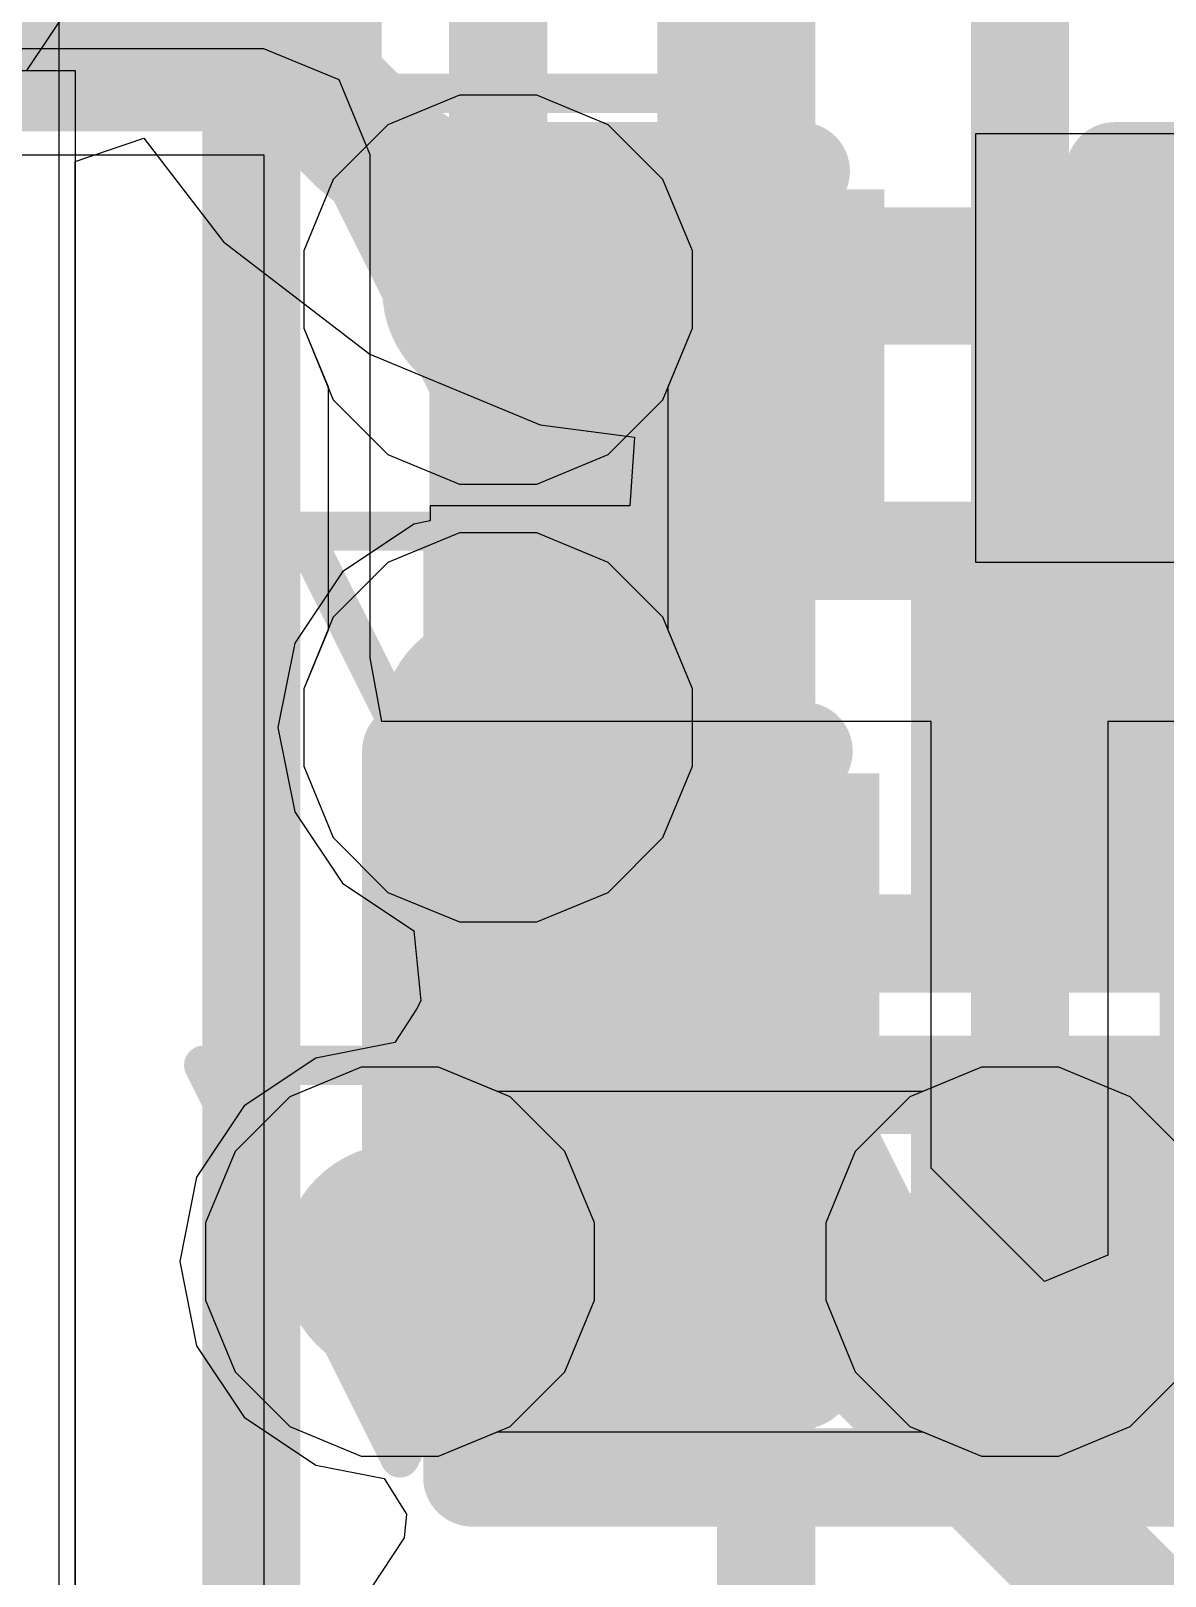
# Model space of a CAD drawing. Header units: inches. Extents: x -6 to 283, y -12 to 154.
# Drawn here: x 16 to 17.468, y -5.842 to -3.843 of the extents above; entities that cross this region are included whole.
import ezdxf

# ---------------------------------------------------------------- set-up
doc = ezdxf.new("R2010")
doc.units = ezdxf.units.IN
for name, color, linetype in [('Bottom Layer', 5, 'Continuous'), ('Bottom Overlay', 54, 'Continuous'), ('Bottom Paste', 16, 'Continuous'), ('Bottom Solder', 6, 'Continuous'), ('Drill Drawing', 1, 'Continuous'), ('GND-1', 16, 'Continuous'), ('GND-2', 90, 'Continuous'), ('GND-3', 216, 'Continuous'), ('PWR-1', 156, 'Continuous'), ('PWR-2', 130, 'Continuous'), ('Signal L1', 76, 'Continuous'), ('Signal L2', 6, 'Continuous'), ('Top Layer', 1, 'Continuous'), ('Top Overlay', 2, 'Continuous'), ('Top Paste', 8, 'Continuous'), ('Top Solder', 216, 'Continuous'), ('Via Holes', 16, 'Continuous')]:
    doc.layers.add(name, color=color, linetype=linetype)

# ---------------------------------------------------------------- blocks, each defined once
blk = doc.blocks.new('R___0201_84')
at = {"layer": 'Top Layer'}
for points in [[(-0.40999791, 0.18499963), (-0.13999845, 0.18499963), (-0.13999845, -0.18499963), (-0.40999791, -0.18499963)], [(0.14000099, 0.18499963), (0.41000045, 0.18499963), (0.41000045, -0.18499963), (0.14000099, -0.18499963)]]:
    blk.add_hatch(color=1, dxfattribs=at).paths.add_polyline_path(points)
at = {"layer": 'Top Paste'}
for points in [[(-0.40999791, 0.18499963), (-0.13999845, 0.18499963), (-0.13999845, -0.18499963), (-0.40999791, -0.18499963)], [(0.14000099, 0.18499963), (0.41000045, 0.18499963), (0.41000045, -0.18499963), (0.14000099, -0.18499963)]]:
    blk.add_hatch(color=8, dxfattribs=at).paths.add_polyline_path(points)
at = {"layer": 'Top Solder'}
for points in [[(-0.46499907, 0.24000079), (-0.08499729, 0.24000079), (-0.08499729, -0.24000079), (-0.46499907, -0.24000079)], [(0.08499983, 0.24000079), (0.46500161, 0.24000079), (0.46500161, -0.24000079), (0.08499983, -0.24000079)]]:
    blk.add_hatch(color=216, dxfattribs=at).paths.add_polyline_path(points)
at = {"layer": 'Top Overlay'}
for points in [[(-0.4826, 0.254, 0.127, 0.127, 0), (0.4826, 0.254, 0.127, 0.127, 0)], [(-0.4826, -0.254, 0.127, 0.127, 0), (-0.4826, 0.254, 0.127, 0.127, 0)], [(0.4826, -0.254, 0.127, 0.127, 0), (0.4826, 0.254, 0.127, 0.127, 0)], [(-0.4826, -0.254, 0.127, 0.127, 0), (0.4826, -0.254, 0.127, 0.127, 0)]]:
    blk.add_lwpolyline(points, format="xyseb", dxfattribs=at)
for points in [[(-0.51435, 0.254, 0.0635, 0.0635, 1), (-0.4508499999999999, 0.254, 0.0635, 0.0635, 1)], [(-0.51435, 0.254, 0.0635, 0.0635, 1), (-0.4508499999999999, 0.254, 0.0635, 0.0635, 1)], [(0.4508499999999999, 0.254, 0.0635, 0.0635, 1), (0.51435, 0.254, 0.0635, 0.0635, 1)], [(0.4508499999999999, 0.254, 0.0635, 0.0635, 1), (0.51435, 0.254, 0.0635, 0.0635, 1)], [(-0.51435, -0.254, 0.0635, 0.0635, 1), (-0.4508499999999999, -0.254, 0.0635, 0.0635, 1)], [(-0.51435, -0.254, 0.0635, 0.0635, 1), (-0.4508499999999999, -0.254, 0.0635, 0.0635, 1)], [(0.4508499999999999, -0.254, 0.0635, 0.0635, 1), (0.51435, -0.254, 0.0635, 0.0635, 1)], [(0.4508499999999999, -0.254, 0.0635, 0.0635, 1), (0.51435, -0.254, 0.0635, 0.0635, 1)]]:
    blk.add_lwpolyline(points, format="xyseb", close=True, dxfattribs=at)
blk = doc.blocks.new('R___0201_85')
at = {"layer": 'Top Layer'}
for points in [[(-0.40999791, 0.18499963), (-0.13999845, 0.18499963), (-0.13999845, -0.18499963), (-0.40999791, -0.18499963)], [(0.14000099, 0.18499963), (0.41000045, 0.18499963), (0.41000045, -0.18499963), (0.14000099, -0.18499963)]]:
    blk.add_hatch(color=1, dxfattribs=at).paths.add_polyline_path(points)
at = {"layer": 'Top Paste'}
for points in [[(-0.40999791, 0.18499963), (-0.13999845, 0.18499963), (-0.13999845, -0.18499963), (-0.40999791, -0.18499963)], [(0.14000099, 0.18499963), (0.41000045, 0.18499963), (0.41000045, -0.18499963), (0.14000099, -0.18499963)]]:
    blk.add_hatch(color=8, dxfattribs=at).paths.add_polyline_path(points)
at = {"layer": 'Top Solder'}
for points in [[(-0.46499907, 0.24000079), (-0.08499729, 0.24000079), (-0.08499729, -0.24000079), (-0.46499907, -0.24000079)], [(0.08499983, 0.24000079), (0.46500161, 0.24000079), (0.46500161, -0.24000079), (0.08499983, -0.24000079)]]:
    blk.add_hatch(color=216, dxfattribs=at).paths.add_polyline_path(points)
at = {"layer": 'Top Overlay'}
for points in [[(-0.4826, 0.254, 0.127, 0.127, 0), (0.4826, 0.254, 0.127, 0.127, 0)], [(-0.4826, -0.254, 0.127, 0.127, 0), (-0.4826, 0.254, 0.127, 0.127, 0)], [(0.4826, -0.254, 0.127, 0.127, 0), (0.4826, 0.254, 0.127, 0.127, 0)], [(-0.4826, -0.254, 0.127, 0.127, 0), (0.4826, -0.254, 0.127, 0.127, 0)]]:
    blk.add_lwpolyline(points, format="xyseb", dxfattribs=at)
for points in [[(-0.51435, 0.254, 0.0635, 0.0635, 1), (-0.4508499999999999, 0.254, 0.0635, 0.0635, 1)], [(-0.51435, 0.254, 0.0635, 0.0635, 1), (-0.4508499999999999, 0.254, 0.0635, 0.0635, 1)], [(0.4508499999999999, 0.254, 0.0635, 0.0635, 1), (0.51435, 0.254, 0.0635, 0.0635, 1)], [(0.4508499999999999, 0.254, 0.0635, 0.0635, 1), (0.51435, 0.254, 0.0635, 0.0635, 1)], [(-0.51435, -0.254, 0.0635, 0.0635, 1), (-0.4508499999999999, -0.254, 0.0635, 0.0635, 1)], [(-0.51435, -0.254, 0.0635, 0.0635, 1), (-0.4508499999999999, -0.254, 0.0635, 0.0635, 1)], [(0.4508499999999999, -0.254, 0.0635, 0.0635, 1), (0.51435, -0.254, 0.0635, 0.0635, 1)], [(0.4508499999999999, -0.254, 0.0635, 0.0635, 1), (0.51435, -0.254, 0.0635, 0.0635, 1)]]:
    blk.add_lwpolyline(points, format="xyseb", close=True, dxfattribs=at)
blk = doc.blocks.new('CAP_0201_B_233')
at = {"layer": 'Bottom Layer'}
for points in [[(-0.44999656, 0.1499997), (-0.14999716, 0.1499997), (-0.14999716, -0.1499997), (-0.44999656, -0.1499997)], [(0.14999716, 0.1499997), (0.44999656, 0.1499997), (0.44999656, -0.1499997), (0.14999716, -0.1499997)]]:
    blk.add_hatch(color=5, dxfattribs=at).paths.add_polyline_path(points)
at = {"layer": 'Bottom Paste'}
for points in [[(-0.44999656, 0.1499997), (-0.14999716, 0.1499997), (-0.14999716, -0.1499997), (-0.44999656, -0.1499997)], [(0.14999716, 0.1499997), (0.44999656, 0.1499997), (0.44999656, -0.1499997), (0.14999716, -0.1499997)]]:
    blk.add_hatch(color=16, dxfattribs=at).paths.add_polyline_path(points)
at = {"layer": 'Bottom Solder'}
for points in [[(-0.50499772, 0.20500086), (-0.094996, 0.20500086), (-0.094996, -0.20500086), (-0.50499772, -0.20500086)], [(0.094996, 0.20500086), (0.50499772, 0.20500086), (0.50499772, -0.20500086), (0.094996, -0.20500086)]]:
    blk.add_hatch(color=6, dxfattribs=at).paths.add_polyline_path(points)
at = {"layer": 'Bottom Overlay'}
for points in [[(-0.5334, 0.2286, 0.127, 0.127, 0), (-0.2032, 0.2286, 0.127, 0.127, 0)], [(-0.5334, -0.2286, 0.127, 0.127, 0), (-0.5334, 0.2286, 0.127, 0.127, 0)], [(0.2032, 0.2286, 0.127, 0.127, 0), (0.5334, 0.2286, 0.127, 0.127, 0)], [(0.5334, -0.2286, 0.127, 0.127, 0), (0.5334, 0.2286, 0.127, 0.127, 0)], [(-0.5334, -0.2286, 0.127, 0.127, 0), (-0.2032, -0.2286, 0.127, 0.127, 0)], [(0.2032, -0.2286, 0.127, 0.127, 0), (0.5334, -0.2286, 0.127, 0.127, 0)]]:
    blk.add_lwpolyline(points, format="xyseb", dxfattribs=at)
for points in [[(-0.5651499999999999, 0.2286, 0.0635, 0.0635, 1), (-0.5016499999999999, 0.2286, 0.0635, 0.0635, 1)], [(-0.5651499999999999, 0.2286, 0.0635, 0.0635, 1), (-0.5016499999999999, 0.2286, 0.0635, 0.0635, 1)], [(-0.23495, 0.2286, 0.0635, 0.0635, 1), (-0.17145, 0.2286, 0.0635, 0.0635, 1)], [(0.17145, 0.2286, 0.0635, 0.0635, 1), (0.23495, 0.2286, 0.0635, 0.0635, 1)], [(0.5016499999999999, 0.2286, 0.0635, 0.0635, 1), (0.5651499999999999, 0.2286, 0.0635, 0.0635, 1)], [(0.5016499999999999, 0.2286, 0.0635, 0.0635, 1), (0.5651499999999999, 0.2286, 0.0635, 0.0635, 1)], [(-0.5651499999999999, -0.2286, 0.0635, 0.0635, 1), (-0.5016499999999999, -0.2286, 0.0635, 0.0635, 1)], [(-0.5651499999999999, -0.2286, 0.0635, 0.0635, 1), (-0.5016499999999999, -0.2286, 0.0635, 0.0635, 1)], [(-0.23495, -0.2286, 0.0635, 0.0635, 1), (-0.17145, -0.2286, 0.0635, 0.0635, 1)], [(0.17145, -0.2286, 0.0635, 0.0635, 1), (0.23495, -0.2286, 0.0635, 0.0635, 1)], [(0.5016499999999999, -0.2286, 0.0635, 0.0635, 1), (0.5651499999999999, -0.2286, 0.0635, 0.0635, 1)], [(0.5016499999999999, -0.2286, 0.0635, 0.0635, 1), (0.5651499999999999, -0.2286, 0.0635, 0.0635, 1)]]:
    blk.add_lwpolyline(points, format="xyseb", close=True, dxfattribs=at)
blk = doc.blocks.new('C___0402_B_403')
at = {"layer": 'Bottom Layer'}
for points in [[(-0.2413, 0.3175), (-0.2412999999999999, -0.3175), (-0.6985, -0.3175), (-0.6985, 0.3175)], [(0.6985, 0.3175), (0.6985, -0.3175), (0.2413, -0.3175), (0.2412999999999999, 0.3175)]]:
    blk.add_hatch(color=5, dxfattribs=at).paths.add_polyline_path(points)
at = {"layer": 'Bottom Paste'}
for points in [[(-0.2413, 0.3175), (-0.2412999999999999, -0.3175), (-0.6985, -0.3175), (-0.6985, 0.3175)], [(0.6985, 0.3175), (0.6985, -0.3175), (0.2413, -0.3175), (0.2412999999999999, 0.3175)]]:
    blk.add_hatch(color=16, dxfattribs=at).paths.add_polyline_path(points)
at = {"layer": 'Bottom Solder'}
for points in [[(-0.18130012, 0.37749988), (-0.18130012, -0.37749988), (-0.7584998799999999, -0.37749988), (-0.7584998799999999, 0.37749988)], [(0.7584998799999999, 0.37749988), (0.7584998799999999, -0.37749988), (0.18130012, -0.37749988), (0.18130012, 0.37749988)]]:
    blk.add_hatch(color=6, dxfattribs=at).paths.add_polyline_path(points)
at = {"layer": 'Bottom Overlay'}
for points in [[(-0.27940254, 0.40640254, 0.127, 0.127, 0), (-0.7874, 0.4064, 0.127, 0.127, 0)], [(-0.7874, 0.4064, 0.127, 0.127, 0), (-0.7874, -0.4064, 0.127, 0.127, 0)], [(0.27940254, 0.40640254, 0.127, 0.127, 0), (0.7874, 0.4064, 0.127, 0.127, 0)], [(0.7874, 0.4064, 0.127, 0.127, 0), (0.7874, -0.4064, 0.127, 0.127, 0)], [(-0.7874, -0.4064, 0.127, 0.127, 0), (-0.27940254, -0.40640254, 0.127, 0.127, 0)], [(0.7874, -0.4064, 0.127, 0.127, 0), (0.27940254, -0.40640254, 0.127, 0.127, 0)]]:
    blk.add_lwpolyline(points, format="xyseb", dxfattribs=at)
for points in [[(-0.8191499999999999, 0.4064, 0.0635, 0.0635, 1), (-0.7556499999999999, 0.4064, 0.0635, 0.0635, 1)], [(-0.8191499999999999, 0.4064, 0.0635, 0.0635, 1), (-0.7556499999999999, 0.4064, 0.0635, 0.0635, 1)], [(-0.31115254, 0.40640254, 0.0635, 0.0635, 1), (-0.24765254, 0.40640254, 0.0635, 0.0635, 1)], [(0.24765254, 0.40640254, 0.0635, 0.0635, 1), (0.31115254, 0.40640254, 0.0635, 0.0635, 1)], [(0.7556499999999999, 0.4064, 0.0635, 0.0635, 1), (0.8191499999999999, 0.4064, 0.0635, 0.0635, 1)], [(0.7556499999999999, 0.4064, 0.0635, 0.0635, 1), (0.8191499999999999, 0.4064, 0.0635, 0.0635, 1)], [(-0.8191499999999999, -0.4064, 0.0635, 0.0635, 1), (-0.7556499999999999, -0.4064, 0.0635, 0.0635, 1)], [(-0.8191499999999999, -0.4064, 0.0635, 0.0635, 1), (-0.7556499999999999, -0.4064, 0.0635, 0.0635, 1)], [(-0.31115254, -0.40640254, 0.0635, 0.0635, 1), (-0.24765254, -0.40640254, 0.0635, 0.0635, 1)], [(0.24765254, -0.40640254, 0.0635, 0.0635, 1), (0.31115254, -0.40640254, 0.0635, 0.0635, 1)], [(0.7556499999999999, -0.4064, 0.0635, 0.0635, 1), (0.8191499999999999, -0.4064, 0.0635, 0.0635, 1)], [(0.7556499999999999, -0.4064, 0.0635, 0.0635, 1), (0.8191499999999999, -0.4064, 0.0635, 0.0635, 1)]]:
    blk.add_lwpolyline(points, format="xyseb", close=True, dxfattribs=at)
blk = doc.blocks.new('C___0402_B_466')
at = {"layer": 'Bottom Layer'}
blk.add_hatch(color=5, dxfattribs=at).paths.add_polyline_path([(0.6985, 0.3175), (0.6985, -0.3175), (0.2413, -0.3175), (0.2412999999999999, 0.3175)])
at = {"layer": 'Bottom Paste'}
blk.add_hatch(color=16, dxfattribs=at).paths.add_polyline_path([(0.6985, 0.3175), (0.6985, -0.3175), (0.2413, -0.3175), (0.2412999999999999, 0.3175)])
at = {"layer": 'Bottom Solder'}
for points in [[(-0.18130012, 0.37749988), (-0.18130012, -0.37749988), (-0.7584998799999999, -0.37749988), (-0.7584998799999999, 0.37749988)], [(0.7584998799999999, 0.37749988), (0.7584998799999999, -0.37749988), (0.18130012, -0.37749988), (0.18130012, 0.37749988)]]:
    blk.add_hatch(color=6, dxfattribs=at).paths.add_polyline_path(points)
at = {"layer": 'Bottom Overlay'}
for points in [[(0.7874, 0.4064, 0.127, 0.127, 0), (0.2794, 0.4064, 0.127, 0.127, 0)], [(0.7874, 0.4064, 0.127, 0.127, 0), (0.7874, -0.4064, 0.127, 0.127, 0)], [(0.7874, -0.4064, 0.127, 0.127, 0), (0.2794, -0.4064, 0.127, 0.127, 0)]]:
    blk.add_lwpolyline(points, format="xyseb", dxfattribs=at)
for points in [[(0.24765, 0.4064, 0.0635, 0.0635, 1), (0.31115, 0.4064, 0.0635, 0.0635, 1)], [(0.7556499999999999, 0.4064, 0.0635, 0.0635, 1), (0.8191499999999999, 0.4064, 0.0635, 0.0635, 1)], [(0.7556499999999999, 0.4064, 0.0635, 0.0635, 1), (0.8191499999999999, 0.4064, 0.0635, 0.0635, 1)], [(0.24765, -0.4064, 0.0635, 0.0635, 1), (0.31115, -0.4064, 0.0635, 0.0635, 1)], [(0.7556499999999999, -0.4064, 0.0635, 0.0635, 1), (0.8191499999999999, -0.4064, 0.0635, 0.0635, 1)], [(0.7556499999999999, -0.4064, 0.0635, 0.0635, 1), (0.8191499999999999, -0.4064, 0.0635, 0.0635, 1)]]:
    blk.add_lwpolyline(points, format="xyseb", close=True, dxfattribs=at)

msp = doc.modelspace()

# ---------------------------------------------------------------- hatches: boundary and pattern name
at = {"layer": 'GND-1'}
h = msp.add_hatch(color=16, dxfattribs=at)
edge = h.paths.add_edge_path()
edge.add_arc((16.60504934, -4.74451426), 0.1499997, 0, 360)
h = msp.add_hatch(color=16, dxfattribs=at)
edge = h.paths.add_edge_path()
edge.add_arc((16.47804934, -5.4354349), 0.1499997, 0, 360)
at = {"layer": 'GND-2'}
h = msp.add_hatch(color=90, dxfattribs=at)
edge = h.paths.add_edge_path()
edge.add_arc((16.60504934, -4.177992659999999), 0.1499997, 0, 360)
h = msp.add_hatch(color=90, dxfattribs=at)
edge = h.paths.add_edge_path()
edge.add_arc((17.28054202, -5.4354349), 0.1499997, 0, 360)
at = {"layer": 'GND-3'}
h = msp.add_hatch(color=216, dxfattribs=at)
edge = h.paths.add_edge_path()
edge.add_arc((16.60504934, -4.177992659999999), 0.1499997, 0, 360)
h = msp.add_hatch(color=216, dxfattribs=at)
edge = h.paths.add_edge_path()
edge.add_arc((17.28054202, -5.4354349), 0.1499997, 0, 360)
at = {"layer": 'PWR-1'}
h = msp.add_hatch(color=156, dxfattribs=at)
edge = h.paths.add_edge_path()
edge.add_arc((16.60504934, -4.177992659999999), 0.1499997, 0, 360)
h = msp.add_hatch(color=156, dxfattribs=at)
edge = h.paths.add_edge_path()
edge.add_arc((17.28054202, -5.4354349), 0.1499997, 0, 360)
at = {"layer": 'PWR-2'}
h = msp.add_hatch(color=130, dxfattribs=at)
edge = h.paths.add_edge_path()
edge.add_arc((16.60504934, -4.177992659999999), 0.1499997, 0, 360)
h = msp.add_hatch(color=130, dxfattribs=at)
edge = h.paths.add_edge_path()
edge.add_arc((17.28054202, -5.4354349), 0.1499997, 0, 360)
at = {"layer": 'Signal L1'}
h = msp.add_hatch(color=76, dxfattribs=at)
edge = h.paths.add_edge_path()
edge.add_arc((16.60504934, -4.177992659999999), 0.1499997, 0, 360)
h = msp.add_hatch(color=76, dxfattribs=at)
edge = h.paths.add_edge_path()
edge.add_arc((16.60504934, -4.74451426), 0.1499997, 0, 360)
h = msp.add_hatch(color=76, dxfattribs=at)
edge = h.paths.add_edge_path()
edge.add_arc((16.47804934, -5.4354349), 0.1499997, 0, 360)
h = msp.add_hatch(color=76, dxfattribs=at)
edge = h.paths.add_edge_path()
edge.add_arc((17.28054202, -5.4354349), 0.1499997, 0, 360)
at = {"layer": 'Signal L2'}
h = msp.add_hatch(color=6, dxfattribs=at)
edge = h.paths.add_edge_path()
edge.add_arc((16.60504934, -4.177992659999999), 0.1499997, 0, 360)
h = msp.add_hatch(color=6, dxfattribs=at)
edge = h.paths.add_edge_path()
edge.add_arc((17.28054202, -5.4354349), 0.1499997, 0, 360)
at = {"layer": 'Top Layer'}
h = msp.add_hatch(color=1, dxfattribs=at)
edge = h.paths.add_edge_path()
edge.add_arc((16.60504934, -4.74451426), 0.1499997, 0, 360)
h = msp.add_hatch(color=1, dxfattribs=at)
edge = h.paths.add_edge_path()
edge.add_arc((16.47804934, -5.4354349), 0.1499997, 0, 360)
at = {"layer": 'Via Holes'}
h = msp.add_hatch(color=7, dxfattribs=at)
edge = h.paths.add_edge_path()
edge.add_arc((16.60504934, -4.177992659999999), 0.07499858, 0, 360)
h = msp.add_hatch(color=7, dxfattribs=at)
edge = h.paths.add_edge_path()
edge.add_arc((16.60504934, -4.74451426), 0.07499858, 0, 360)
h = msp.add_hatch(color=7, dxfattribs=at)
edge = h.paths.add_edge_path()
edge.add_arc((16.47804934, -5.4354349), 0.07499858, 0, 360)
h = msp.add_hatch(color=7, dxfattribs=at)
edge = h.paths.add_edge_path()
edge.add_arc((17.28054202, -5.4354349), 0.07499858, 0, 360)

# ---------------------------------------------------------------- linework, layer by layer
at = {"layer": 'Bottom Layer'}
for p, q in [((16.3019486, -3.86638546), (15.37965174, -3.86638546)), ((16.39915186, -3.906647), (16.3019486, -3.86638546)), ((16.4394134, -4.003850259999999), (16.39915186, -3.906647)), ((17.70731028, -3.97649954), (17.22304658, -3.97649954)), ((17.22304658, -3.97649954), (17.22304658, -4.530498939999999)), ((15.24218694, -4.003850259999999), (16.3019486, -4.003850259999999)), ((16.3019486, -4.003850259999999), (16.3019486, -6.24512848)), ((16.4394134, -4.6542198), (16.4394134, -4.003850259999999)), ((17.22304658, -4.530498939999999), (17.48438464, -4.530498939999999)), ((16.45435368, -4.7369349), (16.4394134, -4.6542198)), ((17.16555114, -4.7369349), (16.45435368, -4.7369349)), ((17.16555114, -5.314627419999999), (17.16555114, -4.7369349)), ((17.52204268, -4.7369349), (17.39415114, -4.7369349)), ((17.39415114, -4.7369349), (17.39415114, -5.42707068)), ((17.3120177, -5.46109144), (17.16555114, -5.314627419999999)), ((17.39415114, -5.42707068), (17.3120177, -5.46109144))]:
    msp.add_line(p, q, dxfattribs=at)
for points in [[(16.90005256, -4.253499239999999, 0.1778, 0.1778, 0), (16.90005256, -3.5274504, 0.1778, 0.1778, 0)], [(17.50004628, -4.253499239999999, 0.1778, 0.1778, 0), (17.56114598, -4.31459894, 0.1778, 0.1778, 0)], [(16.80995114, -5.2703349, 0.1778, 0.1778, 0), (16.80995114, -5.181434899999999, 0.1778, 0.1778, 0)], [(16.80995114, -5.2703349, 0.1778, 0.1778, 0), (17.60052106, -6.06090482, 0.1778, 0.1778, 0)]]:
    msp.add_lwpolyline(points, format="xyseb", dxfattribs=at)
for points in [[(16.85560256, -4.253499239999999, 0.08889999999999999, 0.08889999999999999, 1), (16.94450256, -4.253499239999999, 0.08889999999999999, 0.08889999999999999, 1)], [(17.45559628, -4.253499239999999, 0.08889999999999999, 0.08889999999999999, 1), (17.54449628, -4.253499239999999, 0.08889999999999999, 0.08889999999999999, 1)], [(16.76550114, -5.181434899999999, 0.08889999999999999, 0.08889999999999999, 1), (16.85440114, -5.181434899999999, 0.08889999999999999, 0.08889999999999999, 1)], [(16.76550114, -5.2703349, 0.08889999999999999, 0.08889999999999999, 1), (16.85440114, -5.2703349, 0.08889999999999999, 0.08889999999999999, 1)], [(16.76550114, -5.2703349, 0.08889999999999999, 0.08889999999999999, 1), (16.85440114, -5.2703349, 0.08889999999999999, 0.08889999999999999, 1)]]:
    msp.add_lwpolyline(points, format="xyseb", close=True, dxfattribs=at)
at = {"layer": 'Drill Drawing'}
for points in [[(16.35104934, -3.92399266, 0.0508, 0.0508, 0), (16.85904934, -3.92399266, 0.0508, 0.0508, 0)], [(16.35104934, -3.92399266, 0.0508, 0.0508, 0), (16.60504934, -4.43199266, 0.0508, 0.0508, 0)], [(16.60504934, -4.43199266, 0.0508, 0.0508, 0), (16.85904934, -3.92399266, 0.0508, 0.0508, 0)], [(17.47412304, -4.20747444, 0.0508, 0.0508, 0), (17.98212304, -4.20747444, 0.0508, 0.0508, 0)], [(17.47412304, -4.20747444, 0.0508, 0.0508, 0), (17.72812304, -4.715474439999999, 0.0508, 0.0508, 0)], [(16.35104934, -4.490514259999999, 0.0508, 0.0508, 0), (16.85904934, -4.490514259999999, 0.0508, 0.0508, 0)], [(16.35104934, -4.490514259999999, 0.0508, 0.0508, 0), (16.60504934, -4.998514259999999, 0.0508, 0.0508, 0)], [(16.60504934, -4.998514259999999, 0.0508, 0.0508, 0), (16.85904934, -4.490514259999999, 0.0508, 0.0508, 0)], [(16.22404934, -5.181434899999999, 0.0508, 0.0508, 0), (16.73204934, -5.181434899999999, 0.0508, 0.0508, 0)], [(16.22404934, -5.181434899999999, 0.0508, 0.0508, 0), (16.47804934, -5.6894349, 0.0508, 0.0508, 0)], [(16.47804934, -5.6894349, 0.0508, 0.0508, 0), (16.73204934, -5.181434899999999, 0.0508, 0.0508, 0)], [(17.02654202, -5.181434899999999, 0.0508, 0.0508, 0), (17.53454202, -5.181434899999999, 0.0508, 0.0508, 0)], [(17.02654202, -5.181434899999999, 0.0508, 0.0508, 0), (17.28054202, -5.6894349, 0.0508, 0.0508, 0)], [(17.28054202, -5.6894349, 0.0508, 0.0508, 0), (17.53454202, -5.181434899999999, 0.0508, 0.0508, 0)]]:
    msp.add_lwpolyline(points, format="xyseb", dxfattribs=at)
for points in [[(16.33834934, -3.92399266, 0.0254, 0.0254, 1), (16.36374934, -3.92399266, 0.0254, 0.0254, 1)], [(16.33834934, -3.92399266, 0.0254, 0.0254, 1), (16.36374934, -3.92399266, 0.0254, 0.0254, 1)], [(16.84634934, -3.92399266, 0.0254, 0.0254, 1), (16.87174934, -3.92399266, 0.0254, 0.0254, 1)], [(16.84634934, -3.92399266, 0.0254, 0.0254, 1), (16.87174934, -3.92399266, 0.0254, 0.0254, 1)], [(17.46142304, -4.20747444, 0.0254, 0.0254, 1), (17.48682304, -4.20747444, 0.0254, 0.0254, 1)], [(17.46142304, -4.20747444, 0.0254, 0.0254, 1), (17.48682304, -4.20747444, 0.0254, 0.0254, 1)], [(16.59234934, -4.43199266, 0.0254, 0.0254, 1), (16.61774934, -4.43199266, 0.0254, 0.0254, 1)], [(16.59234934, -4.43199266, 0.0254, 0.0254, 1), (16.61774934, -4.43199266, 0.0254, 0.0254, 1)], [(16.33834934, -4.490514259999999, 0.0254, 0.0254, 1), (16.36374934, -4.490514259999999, 0.0254, 0.0254, 1)], [(16.33834934, -4.490514259999999, 0.0254, 0.0254, 1), (16.36374934, -4.490514259999999, 0.0254, 0.0254, 1)], [(16.84634934, -4.490514259999999, 0.0254, 0.0254, 1), (16.87174934, -4.490514259999999, 0.0254, 0.0254, 1)], [(16.84634934, -4.490514259999999, 0.0254, 0.0254, 1), (16.87174934, -4.490514259999999, 0.0254, 0.0254, 1)], [(16.59234934, -4.998514259999999, 0.0254, 0.0254, 1), (16.61774934, -4.998514259999999, 0.0254, 0.0254, 1)], [(16.59234934, -4.998514259999999, 0.0254, 0.0254, 1), (16.61774934, -4.998514259999999, 0.0254, 0.0254, 1)], [(16.21134934, -5.181434899999999, 0.0254, 0.0254, 1), (16.23674934, -5.181434899999999, 0.0254, 0.0254, 1)], [(16.21134934, -5.181434899999999, 0.0254, 0.0254, 1), (16.23674934, -5.181434899999999, 0.0254, 0.0254, 1)], [(16.71934934, -5.181434899999999, 0.0254, 0.0254, 1), (16.74474934, -5.181434899999999, 0.0254, 0.0254, 1)], [(16.71934934, -5.181434899999999, 0.0254, 0.0254, 1), (16.74474934, -5.181434899999999, 0.0254, 0.0254, 1)], [(17.01384202, -5.181434899999999, 0.0254, 0.0254, 1), (17.03924202, -5.181434899999999, 0.0254, 0.0254, 1)], [(17.01384202, -5.181434899999999, 0.0254, 0.0254, 1), (17.03924202, -5.181434899999999, 0.0254, 0.0254, 1)], [(16.46534934, -5.6894349, 0.0254, 0.0254, 1), (16.49074934, -5.6894349, 0.0254, 0.0254, 1)], [(16.46534934, -5.6894349, 0.0254, 0.0254, 1), (16.49074934, -5.6894349, 0.0254, 0.0254, 1)], [(17.26784202, -5.6894349, 0.0254, 0.0254, 1), (17.29324202, -5.6894349, 0.0254, 0.0254, 1)], [(17.26784202, -5.6894349, 0.0254, 0.0254, 1), (17.29324202, -5.6894349, 0.0254, 0.0254, 1)]]:
    msp.add_lwpolyline(points, format="xyseb", close=True, dxfattribs=at)
at = {"layer": 'GND-1'}
for p, q in [((16.55500372, -4.49291456), (16.46252994, -4.53121776)), ((16.65509496, -4.49291456), (16.55500372, -4.49291456)), ((16.74756874, -4.53121776), (16.65509496, -4.49291456)), ((16.46252994, -4.53121776), (16.39175284, -4.60199486)), ((16.81834584, -4.60199486), (16.74756874, -4.53121776)), ((16.39175284, -4.60199486), (16.35344964, -4.69446864)), ((16.85664904, -4.69446864), (16.81834584, -4.60199486)), ((16.35344964, -4.69446864), (16.35344964, -4.79455988)), ((16.85664904, -4.79455988), (16.85664904, -4.69446864)), ((16.35344964, -4.79455988), (16.39175284, -4.887033659999999)), ((16.81834584, -4.887033659999999), (16.85664904, -4.79455988)), ((16.39175284, -4.887033659999999), (16.46252994, -4.95781076)), ((16.74756874, -4.95781076), (16.81834584, -4.887033659999999)), ((16.46252994, -4.95781076), (16.55500372, -4.99611396)), ((16.65509496, -4.99611396), (16.74756874, -4.95781076)), ((16.55500372, -4.99611396), (16.65509496, -4.99611396)), ((16.42800372, -5.1838352), (16.33552994, -5.2221384)), ((16.52809496, -5.1838352), (16.42800372, -5.1838352)), ((16.62056874, -5.2221384), (16.52809496, -5.1838352)), ((16.33552994, -5.2221384), (16.26475284, -5.292915499999999)), ((16.69134584, -5.292915499999999), (16.62056874, -5.2221384)), ((16.26475284, -5.292915499999999), (16.22644964, -5.385389279999999)), ((16.72964904, -5.385389279999999), (16.69134584, -5.292915499999999)), ((16.22644964, -5.385389279999999), (16.22644964, -5.48548052)), ((16.72964904, -5.48548052), (16.72964904, -5.385389279999999)), ((16.22644964, -5.48548052), (16.26475284, -5.5779543)), ((16.69134584, -5.5779543), (16.72964904, -5.48548052)), ((16.26475284, -5.5779543), (16.33552994, -5.6487314)), ((16.62056874, -5.6487314), (16.69134584, -5.5779543)), ((16.33552994, -5.6487314), (16.42800372, -5.6870346)), ((16.52809496, -5.6870346), (16.62056874, -5.6487314)), ((16.42800372, -5.6870346), (16.52809496, -5.6870346))]:
    msp.add_line(p, q, dxfattribs=at)
at = {"layer": 'GND-2'}
for p, q in [((16.55500372, -3.92639296), (16.46252994, -3.964696159999999)), ((16.65509496, -3.92639296), (16.55500372, -3.92639296)), ((16.74756874, -3.964696159999999), (16.65509496, -3.92639296)), ((16.46252994, -3.964696159999999), (16.39175284, -4.03547326)), ((16.81834584, -4.03547326), (16.74756874, -3.964696159999999)), ((16.39175284, -4.03547326), (16.35344964, -4.12794704)), ((16.85664904, -4.12794704), (16.81834584, -4.03547326)), ((16.35344964, -4.12794704), (16.35344964, -4.22803828)), ((16.85664904, -4.22803828), (16.85664904, -4.12794704)), ((16.35344964, -4.22803828), (16.39175284, -4.32051206)), ((16.81834584, -4.32051206), (16.85664904, -4.22803828)), ((16.39175284, -4.32051206), (16.46252994, -4.391289159999999)), ((16.74756874, -4.391289159999999), (16.81834584, -4.32051206)), ((16.46252994, -4.391289159999999), (16.55500372, -4.42959236)), ((16.65509496, -4.42959236), (16.74756874, -4.391289159999999)), ((16.55500372, -4.42959236), (16.65509496, -4.42959236)), ((17.2304964, -5.1838352), (17.13802262, -5.2221384)), ((17.33058764, -5.1838352), (17.2304964, -5.1838352)), ((17.42306142, -5.2221384), (17.33058764, -5.1838352)), ((17.13802262, -5.2221384), (17.06724552, -5.292915499999999)), ((17.49383852, -5.292915499999999), (17.42306142, -5.2221384)), ((17.06724552, -5.292915499999999), (17.02894232, -5.385389279999999)), ((17.02894232, -5.385389279999999), (17.02894232, -5.48548052)), ((17.02894232, -5.48548052), (17.06724552, -5.5779543)), ((17.06724552, -5.5779543), (17.13802262, -5.6487314)), ((17.42306142, -5.6487314), (17.49383852, -5.5779543)), ((17.13802262, -5.6487314), (17.2304964, -5.6870346)), ((17.33058764, -5.6870346), (17.42306142, -5.6487314)), ((17.2304964, -5.6870346), (17.33058764, -5.6870346))]:
    msp.add_line(p, q, dxfattribs=at)
at = {"layer": 'GND-3'}
for p, q in [((16.55500372, -3.92639296), (16.46252994, -3.964696159999999)), ((16.65509496, -3.92639296), (16.55500372, -3.92639296)), ((16.74756874, -3.964696159999999), (16.65509496, -3.92639296)), ((16.46252994, -3.964696159999999), (16.39175284, -4.03547326)), ((16.81834584, -4.03547326), (16.74756874, -3.964696159999999)), ((16.39175284, -4.03547326), (16.35344964, -4.12794704)), ((16.85664904, -4.12794704), (16.81834584, -4.03547326)), ((16.35344964, -4.12794704), (16.35344964, -4.22803828)), ((16.85664904, -4.22803828), (16.85664904, -4.12794704)), ((16.35344964, -4.22803828), (16.39175284, -4.32051206)), ((16.81834584, -4.32051206), (16.85664904, -4.22803828)), ((16.39175284, -4.32051206), (16.46252994, -4.391289159999999)), ((16.74756874, -4.391289159999999), (16.81834584, -4.32051206)), ((16.46252994, -4.391289159999999), (16.55500372, -4.42959236)), ((16.65509496, -4.42959236), (16.74756874, -4.391289159999999)), ((16.55500372, -4.42959236), (16.65509496, -4.42959236)), ((17.2304964, -5.1838352), (17.13802262, -5.2221384)), ((17.33058764, -5.1838352), (17.2304964, -5.1838352)), ((17.42306142, -5.2221384), (17.33058764, -5.1838352)), ((17.13802262, -5.2221384), (17.06724552, -5.292915499999999)), ((17.49383852, -5.292915499999999), (17.42306142, -5.2221384)), ((17.06724552, -5.292915499999999), (17.02894232, -5.385389279999999)), ((17.02894232, -5.385389279999999), (17.02894232, -5.48548052)), ((17.02894232, -5.48548052), (17.06724552, -5.5779543)), ((17.06724552, -5.5779543), (17.13802262, -5.6487314)), ((17.42306142, -5.6487314), (17.49383852, -5.5779543)), ((17.13802262, -5.6487314), (17.2304964, -5.6870346)), ((17.33058764, -5.6870346), (17.42306142, -5.6487314)), ((17.2304964, -5.6870346), (17.33058764, -5.6870346))]:
    msp.add_line(p, q, dxfattribs=at)
at = {"layer": 'PWR-1'}
for p, q in [((16.55500372, -3.92639296), (16.46252994, -3.964696159999999)), ((16.65509496, -3.92639296), (16.55500372, -3.92639296)), ((16.74756874, -3.964696159999999), (16.65509496, -3.92639296)), ((16.46252994, -3.964696159999999), (16.39175284, -4.03547326)), ((16.81834584, -4.03547326), (16.74756874, -3.964696159999999)), ((16.39175284, -4.03547326), (16.35344964, -4.12794704)), ((16.85664904, -4.12794704), (16.81834584, -4.03547326)), ((16.35344964, -4.12794704), (16.35344964, -4.22803828)), ((16.85664904, -4.22803828), (16.85664904, -4.12794704)), ((16.35344964, -4.22803828), (16.39175284, -4.32051206)), ((16.81834584, -4.32051206), (16.85664904, -4.22803828)), ((16.39175284, -4.32051206), (16.46252994, -4.391289159999999)), ((16.74756874, -4.391289159999999), (16.81834584, -4.32051206)), ((16.46252994, -4.391289159999999), (16.55500372, -4.42959236)), ((16.65509496, -4.42959236), (16.74756874, -4.391289159999999)), ((16.55500372, -4.42959236), (16.65509496, -4.42959236)), ((17.2304964, -5.1838352), (17.13802262, -5.2221384)), ((17.33058764, -5.1838352), (17.2304964, -5.1838352)), ((17.42306142, -5.2221384), (17.33058764, -5.1838352)), ((17.13802262, -5.2221384), (17.06724552, -5.292915499999999)), ((17.49383852, -5.292915499999999), (17.42306142, -5.2221384)), ((17.06724552, -5.292915499999999), (17.02894232, -5.385389279999999)), ((17.02894232, -5.385389279999999), (17.02894232, -5.48548052)), ((17.02894232, -5.48548052), (17.06724552, -5.5779543)), ((17.06724552, -5.5779543), (17.13802262, -5.6487314)), ((17.42306142, -5.6487314), (17.49383852, -5.5779543)), ((17.13802262, -5.6487314), (17.2304964, -5.6870346)), ((17.33058764, -5.6870346), (17.42306142, -5.6487314)), ((17.2304964, -5.6870346), (17.33058764, -5.6870346))]:
    msp.add_line(p, q, dxfattribs=at)
at = {"layer": 'PWR-2'}
for p, q in [((16.55500372, -3.92639296), (16.46252994, -3.964696159999999)), ((16.65509496, -3.92639296), (16.55500372, -3.92639296)), ((16.74756874, -3.964696159999999), (16.65509496, -3.92639296)), ((16.46252994, -3.964696159999999), (16.39175284, -4.03547326)), ((16.81834584, -4.03547326), (16.74756874, -3.964696159999999)), ((16.39175284, -4.03547326), (16.35344964, -4.12794704)), ((16.85664904, -4.12794704), (16.81834584, -4.03547326)), ((16.35344964, -4.12794704), (16.35344964, -4.22803828)), ((16.85664904, -4.22803828), (16.85664904, -4.12794704)), ((16.35344964, -4.22803828), (16.39175284, -4.32051206)), ((16.81834584, -4.32051206), (16.85664904, -4.22803828)), ((16.39175284, -4.32051206), (16.46252994, -4.391289159999999)), ((16.74756874, -4.391289159999999), (16.81834584, -4.32051206)), ((16.46252994, -4.391289159999999), (16.55500372, -4.42959236)), ((16.65509496, -4.42959236), (16.74756874, -4.391289159999999)), ((16.55500372, -4.42959236), (16.65509496, -4.42959236)), ((17.2304964, -5.1838352), (17.13802262, -5.2221384)), ((17.33058764, -5.1838352), (17.2304964, -5.1838352)), ((17.42306142, -5.2221384), (17.33058764, -5.1838352)), ((17.13802262, -5.2221384), (17.06724552, -5.292915499999999)), ((17.49383852, -5.292915499999999), (17.42306142, -5.2221384)), ((17.06724552, -5.292915499999999), (17.02894232, -5.385389279999999)), ((17.02894232, -5.385389279999999), (17.02894232, -5.48548052)), ((17.02894232, -5.48548052), (17.06724552, -5.5779543)), ((17.06724552, -5.5779543), (17.13802262, -5.6487314)), ((17.42306142, -5.6487314), (17.49383852, -5.5779543)), ((17.13802262, -5.6487314), (17.2304964, -5.6870346)), ((17.33058764, -5.6870346), (17.42306142, -5.6487314)), ((17.2304964, -5.6870346), (17.33058764, -5.6870346))]:
    msp.add_line(p, q, dxfattribs=at)
at = {"layer": 'Signal L1'}
for p, q in [((16.55500372, -3.92639296), (16.46252994, -3.964696159999999)), ((16.65509496, -3.92639296), (16.55500372, -3.92639296)), ((16.74756874, -3.964696159999999), (16.65509496, -3.92639296)), ((16.46252994, -3.964696159999999), (16.39175284, -4.03547326)), ((16.81834584, -4.03547326), (16.74756874, -3.964696159999999)), ((16.39175284, -4.03547326), (16.35344964, -4.12794704)), ((16.85664904, -4.12794704), (16.81834584, -4.03547326)), ((16.35344964, -4.12794704), (16.35344964, -4.22803828)), ((16.85664904, -4.22803828), (16.85664904, -4.12794704)), ((16.35344964, -4.22803828), (16.38492024, -4.3040173)), ((16.82517844, -4.3040173), (16.85664904, -4.22803828)), ((16.38492024, -4.3040173), (16.38492024, -4.61848962)), ((16.82517844, -4.61848962), (16.82517844, -4.3040173)), ((16.38492024, -4.61848962), (16.35344964, -4.69446864)), ((16.85664904, -4.69446864), (16.82517844, -4.61848962)), ((16.35344964, -4.69446864), (16.35344964, -4.79455988)), ((16.85664904, -4.79455988), (16.85664904, -4.69446864)), ((16.35344964, -4.79455988), (16.39175284, -4.887033659999999)), ((16.81834584, -4.887033659999999), (16.85664904, -4.79455988)), ((16.39175284, -4.887033659999999), (16.46252994, -4.95781076)), ((16.74756874, -4.95781076), (16.81834584, -4.887033659999999)), ((16.46252994, -4.95781076), (16.55500372, -4.99611396)), ((16.65509496, -4.99611396), (16.74756874, -4.95781076)), ((16.55500372, -4.99611396), (16.65509496, -4.99611396)), ((16.42800372, -5.1838352), (16.33552994, -5.2221384)), ((16.52809496, -5.1838352), (16.42800372, -5.1838352)), ((16.60407398, -5.2153058), (16.52809496, -5.1838352)), ((17.2304964, -5.1838352), (17.15451738, -5.2153058)), ((17.33058764, -5.1838352), (17.2304964, -5.1838352)), ((17.42306142, -5.2221384), (17.33058764, -5.1838352)), ((17.15451738, -5.2153058), (16.60407398, -5.2153058)), ((16.33552994, -5.2221384), (16.26475284, -5.292915499999999)), ((17.49383852, -5.292915499999999), (17.42306142, -5.2221384)), ((16.26475284, -5.292915499999999), (16.22644964, -5.385389279999999)), ((16.22644964, -5.385389279999999), (16.22644964, -5.48548052)), ((16.22644964, -5.48548052), (16.26475284, -5.5779543)), ((16.26475284, -5.5779543), (16.33552994, -5.6487314)), ((17.42306142, -5.6487314), (17.49383852, -5.5779543)), ((16.33552994, -5.6487314), (16.42800372, -5.6870346)), ((16.52809496, -5.6870346), (16.60407398, -5.655564)), ((16.60407398, -5.655564), (17.15451738, -5.655564)), ((17.15451738, -5.655564), (17.2304964, -5.6870346)), ((17.33058764, -5.6870346), (17.42306142, -5.6487314)), ((16.42800372, -5.6870346), (16.52809496, -5.6870346)), ((17.2304964, -5.6870346), (17.33058764, -5.6870346))]:
    msp.add_line(p, q, dxfattribs=at)
for points in [[(16.60504934, -4.177992659999999, 0.1778, 0.1778, 0), (16.60504934, -4.15998914, 0.1778, 0.1778, 0)], [(16.60504934, -4.74451426, 0.1778, 0.1778, 0), (16.60504934, -4.177992659999999, 0.1778, 0.1778, 0)], [(16.49245114, -5.4354349, 0.1778, 0.1778, 0), (17.20434202, -5.4354349, 0.1778, 0.1778, 0)]]:
    msp.add_lwpolyline(points, format="xyseb", dxfattribs=at)
for points in [[(16.56059934, -4.15998914, 0.08889999999999999, 0.08889999999999999, 1), (16.64949934, -4.15998914, 0.08889999999999999, 0.08889999999999999, 1)], [(16.56059934, -4.177992659999999, 0.08889999999999999, 0.08889999999999999, 1), (16.64949934, -4.177992659999999, 0.08889999999999999, 0.08889999999999999, 1)], [(16.56059934, -4.177992659999999, 0.08889999999999999, 0.08889999999999999, 1), (16.64949934, -4.177992659999999, 0.08889999999999999, 0.08889999999999999, 1)], [(16.56059934, -4.74451426, 0.08889999999999999, 0.08889999999999999, 1), (16.64949934, -4.74451426, 0.08889999999999999, 0.08889999999999999, 1)], [(16.44800114, -5.4354349, 0.08889999999999999, 0.08889999999999999, 1), (16.53690114, -5.4354349, 0.08889999999999999, 0.08889999999999999, 1)], [(17.15989202, -5.4354349, 0.08889999999999999, 0.08889999999999999, 1), (17.24879202, -5.4354349, 0.08889999999999999, 0.08889999999999999, 1)]]:
    msp.add_lwpolyline(points, format="xyseb", close=True, dxfattribs=at)
at = {"layer": 'Signal L2'}
msp.add_line((16.03643732, 17.54420164), (16.03643732, -6.49244828), dxfattribs=at)
for points in [[(16.2855783, -6.548625459999999, 0.127, 0.127, 0), (16.2855783, 17.30795878, 0.127, 0.127, 0)], [(16.60504934, -4.177992659999999, 0.127, 0.127, 0), (16.60504934, 17.21571614, 0.127, 0.127, 0)], [(16.95191174, -6.13598722, 0.127, 0.127, 0), (16.95191174, 17.13156086, 0.127, 0.127, 0)], [(17.28054202, -5.4354349, 0.127, 0.127, 0), (17.28054202, 16.31117134, 0.127, 0.127, 0)]]:
    msp.add_lwpolyline(points, format="xyseb", dxfattribs=at)
for points in [[(16.57329934, -4.177992659999999, 0.0635, 0.0635, 1), (16.63679934, -4.177992659999999, 0.0635, 0.0635, 1)], [(17.24879202, -5.4354349, 0.0635, 0.0635, 1), (17.31229202, -5.4354349, 0.0635, 0.0635, 1)]]:
    msp.add_lwpolyline(points, format="xyseb", close=True, dxfattribs=at)
at = {"layer": 'Top Layer'}
for p, q in [((16.05409032, -3.8058725), (15.99468734, -3.894775039999999)), ((11.00660232, -3.894775039999999), (16.05766918, -3.894775039999999)), ((16.05766918, -3.894775039999999), (16.05766918, -8.39097636)), ((16.05766918, -4.0121967), (16.14656918, -3.98201896)), ((16.14656918, -3.98201896), (16.24954078, -4.116212239999999)), ((16.05766918, -8.39097636), (16.05766918, -4.0121967)), ((16.24954078, -4.116212239999999), (16.43901462, -4.261599299999999)), ((16.43901462, -4.261599299999999), (16.65965934, -4.35299358)), ((16.65965934, -4.35299358), (16.78135582, -4.3690159)), ((16.78135582, -4.3690159), (16.77552906, -4.4579159)), ((16.51720598, -4.47711322), (16.49603254, -4.48132454)), ((16.77552906, -4.4579159), (16.51720598, -4.4579159)), ((16.51720598, -4.4579159), (16.51720598, -4.47711322)), ((16.49603254, -4.48132454), (16.4036121, -4.54307702)), ((16.4036121, -4.54307702), (16.34185962, -4.63549746)), ((16.34185962, -4.63549746), (16.32017564, -4.74451426)), ((16.32017564, -4.74451426), (16.34185962, -4.85353106)), ((16.34185962, -4.85353106), (16.4036121, -4.9459515)), ((16.4036121, -4.9459515), (16.49603, -5.00770398)), ((16.49603, -5.00770398), (16.50511558, -5.09806448)), ((16.4994082, -5.1091338), (16.47147074, -5.1518693)), ((16.50511558, -5.09806448), (16.4994082, -5.1091338)), ((16.47147074, -5.1518693), (16.36903254, -5.17224518)), ((16.36903254, -5.17224518), (16.2766121, -5.233997659999999)), ((16.2766121, -5.233997659999999), (16.21485962, -5.3264181)), ((16.21485962, -5.3264181), (16.19317564, -5.4354349)), ((16.19317564, -5.4354349), (16.21485962, -5.5444517)), ((16.21485962, -5.5444517), (16.2766121, -5.63687214)), ((16.2766121, -5.63687214), (16.36903254, -5.698624619999999)), ((16.36903254, -5.698624619999999), (16.45754646, -5.71622936)), ((16.45754646, -5.71622936), (16.48651516, -5.76221352)), ((16.48651516, -5.76221352), (16.48359416, -5.792881479999999)), ((16.48359416, -5.792881479999999), (16.43967756, -5.85874622))]:
    msp.add_line(p, q, dxfattribs=at)
for points in [[(16.89644068, -4.16044126, 0.1778, 0.1778, -0.4150717346280302), (16.2053143, -3.46728796, 0.1778, 0.1778, 0)], [(16.89644068, -4.16044126, 0.1778, 0.1778, 0), (17.26562714, -4.16044126, 0.1778, 0.1778, 0)], [(17.26562714, -4.160438719999999, 0.1778, 0.1778, -0.184232700025819), (17.47918272, -4.24189398, 0.1778, 0.1778, 0)], [(17.47918272, -4.24189398, 0.1778, 0.1778, 0), (17.72812304, -4.461474439999999, 0.1778, 0.1778, 0)], [(16.60504934, -4.74451426, 0.3048, 0.3048, 0), (16.75468582, -4.74451426, 0.3048, 0.3048, 0)], [(17.3566963, -4.82200712, 0.127, 0.127, 0), (17.3566963, -4.82200458, 0.127, 0.127, 0)], [(17.3566963, -4.82200712, 0.127, 0.127, 0), (17.40070434, -4.86601516, 0.127, 0.127, 0)], [(17.40070434, -4.86601516, 0.127, 0.127, 0), (17.40070688, -4.86601516, 0.127, 0.127, 0)], [(17.40070688, -4.86601516, 0.127, 0.127, 0), (17.79626616, -5.26157444, 0.127, 0.127, 0)], [(16.47804934, -5.4354349, 0.3048, 0.3048, 0), (16.69839942, -5.4354349, 0.3048, 0.3048, 0)], [(17.41275918, -5.568988099999999, 0.127, 0.127, 0), (17.50539552, -5.66162444, 0.127, 0.127, 0)], [(17.50539552, -5.66162444, 0.127, 0.127, 0), (18.54023216, -5.66162444, 0.127, 0.127, 0)]]:
    msp.add_lwpolyline(points, format="xyseb", dxfattribs=at)
for points in [[(16.85199068, -4.16044126, 0.08889999999999999, 0.08889999999999999, 1), (16.94089068, -4.16044126, 0.08889999999999999, 0.08889999999999999, 1)], [(16.85199068, -4.16044126, 0.08889999999999999, 0.08889999999999999, 1), (16.94089068, -4.16044126, 0.08889999999999999, 0.08889999999999999, 1)], [(17.22117714, -4.160438719999999, 0.08889999999999999, 0.08889999999999999, 1), (17.31007714, -4.160438719999999, 0.08889999999999999, 0.08889999999999999, 1)], [(17.22117714, -4.16044126, 0.08889999999999999, 0.08889999999999999, 1), (17.31007714, -4.16044126, 0.08889999999999999, 0.08889999999999999, 1)], [(17.43473272, -4.24189398, 0.08889999999999999, 0.08889999999999999, 1), (17.52363272, -4.24189398, 0.08889999999999999, 0.08889999999999999, 1)], [(17.43473272, -4.24189398, 0.08889999999999999, 0.08889999999999999, 1), (17.52363272, -4.24189398, 0.08889999999999999, 0.08889999999999999, 1)], [(16.52884934, -4.74451426, 0.1524, 0.1524, 1), (16.68124934, -4.74451426, 0.1524, 0.1524, 1)], [(16.67848582, -4.74451426, 0.1524, 0.1524, 1), (16.83088582, -4.74451426, 0.1524, 0.1524, 1)], [(17.3249463, -4.82200458, 0.0635, 0.0635, 1), (17.3884463, -4.82200458, 0.0635, 0.0635, 1)], [(17.3249463, -4.82200712, 0.0635, 0.0635, 1), (17.3884463, -4.82200712, 0.0635, 0.0635, 1)], [(17.3249463, -4.82200712, 0.0635, 0.0635, 1), (17.3884463, -4.82200712, 0.0635, 0.0635, 1)], [(17.36895434, -4.86601516, 0.0635, 0.0635, 1), (17.43245434, -4.86601516, 0.0635, 0.0635, 1)], [(17.36895434, -4.86601516, 0.0635, 0.0635, 1), (17.43245434, -4.86601516, 0.0635, 0.0635, 1)], [(17.36895688, -4.86601516, 0.0635, 0.0635, 1), (17.43245688, -4.86601516, 0.0635, 0.0635, 1)], [(17.36895688, -4.86601516, 0.0635, 0.0635, 1), (17.43245688, -4.86601516, 0.0635, 0.0635, 1)], [(16.40184934, -5.4354349, 0.1524, 0.1524, 1), (16.55424934, -5.4354349, 0.1524, 0.1524, 1)], [(16.62219942, -5.4354349, 0.1524, 0.1524, 1), (16.77459942, -5.4354349, 0.1524, 0.1524, 1)], [(17.38100918, -5.568988099999999, 0.0635, 0.0635, 1), (17.44450918, -5.568988099999999, 0.0635, 0.0635, 1)], [(17.47364552, -5.66162444, 0.0635, 0.0635, 1), (17.53714552, -5.66162444, 0.0635, 0.0635, 1)], [(17.47364552, -5.66162444, 0.0635, 0.0635, 1), (17.53714552, -5.66162444, 0.0635, 0.0635, 1)]]:
    msp.add_lwpolyline(points, format="xyseb", close=True, dxfattribs=at)

# ---------------------------------------------------------------- block references
for name, p, rotation in [('C___0402_B_403', (15.9844486, -3.12253122), 90), ('C___0402_B_466', (17.27985114, -5.181434899999999), 180)]:
    msp.add_blockref(name, p, dxfattribs=dict(rotation=rotation))
for name, p in [('CAP_0201_B_233', (17.20004942, -4.253499239999999)), ('R___0201_84', (17.05420262, -4.76991426)), ('R___0201_85', (17.05420262, -5.4608349))]:
    msp.add_blockref(name, p)

doc.saveas('drawing.dxf')
